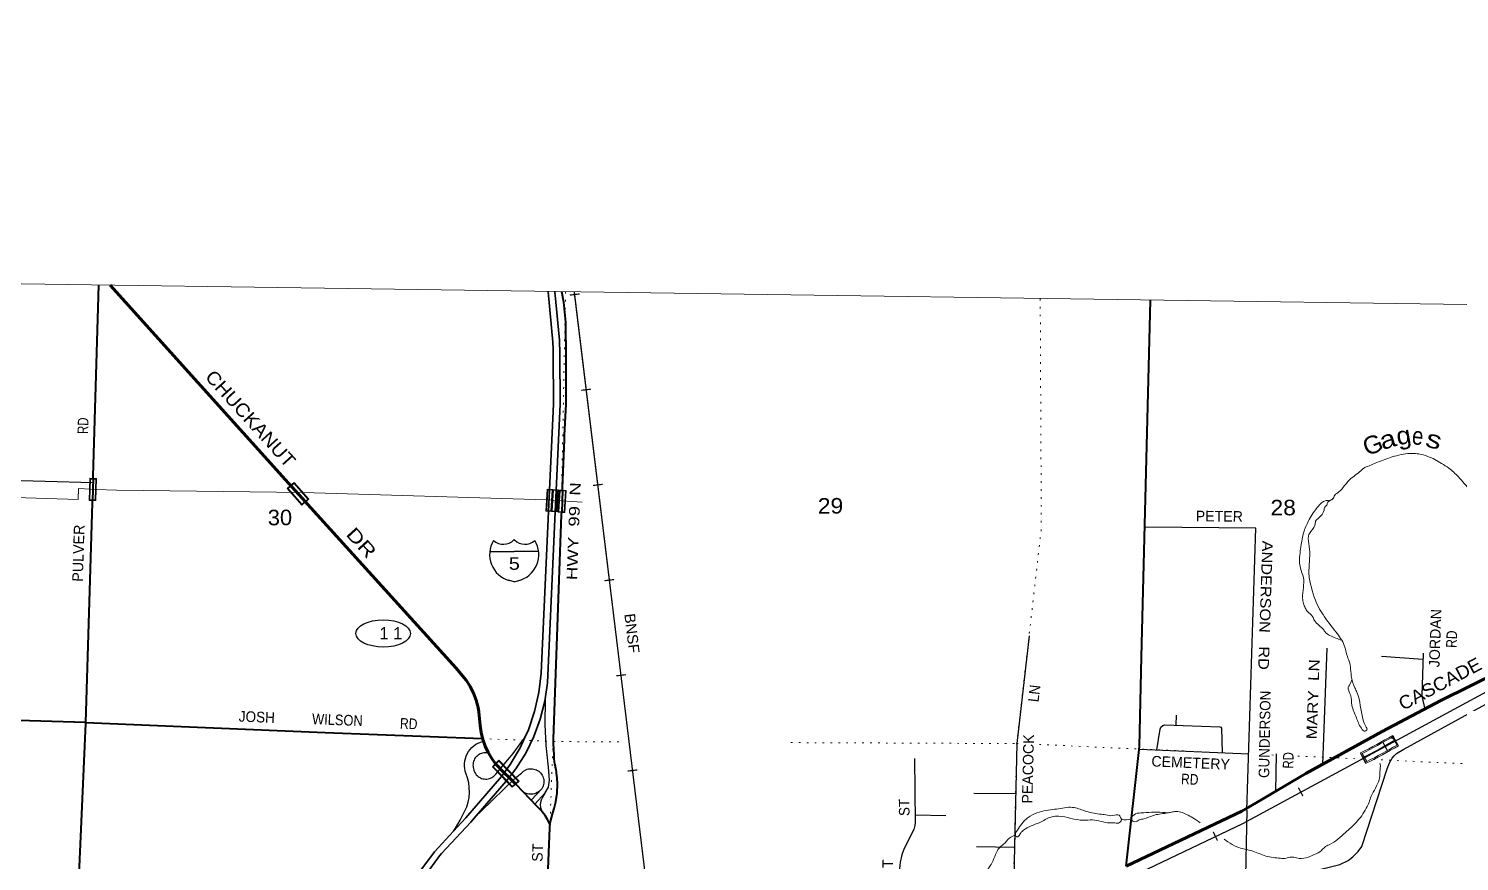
# Model space of a CAD drawing. Header units: feet. Extents: x -493433 to -244333, y 184684 to 373072.
# Drawn here: x -332280 to -316036, y 363370 to 372822 of the extents above; entities that cross this region are included whole.
import ezdxf
from ezdxf.enums import TextEntityAlignment as Align

# ---------------------------------------------------------------- set-up
doc = ezdxf.new("R2010")
doc.units = ezdxf.units.FT
doc.header["$LTSCALE"] = 60
doc.header["$PDMODE"] = 32
doc.header["$PDSIZE"] = 30
doc.linetypes.add('DOTTED', pattern=[1.5, 0.3, -1.2])
for name, color, linetype, lineweight in [('15', 7, 'Continuous', 25), ('17', 7, 'Continuous', 25), ('18', 7, 'Continuous', 35), ('19', 7, 'Continuous', 25), ('23', 7, 'Continuous', 70), ('26', 7, 'Continuous', 40), ('27', 7, 'Continuous', 13), ('29', 7, 'Continuous', 25), ('30', 7, 'Continuous', 13), ('34', 7, 'Continuous', 13), ('39', 7, 'Continuous', 13), ('4', 7, 'Continuous', 13), ('41', 7, 'Continuous', 13), ('55', 7, 'Continuous', 13), ('59', 7, 'Continuous', 13), ('6', 7, 'DOTTED', 25), ('7', 7, 'DOTTED', 13)]:
    doc.layers.add(name, color=color, linetype=linetype, lineweight=lineweight)

msp = doc.modelspace()

# ---------------------------------------------------------------- linework, layer by layer
at = {"layer": '15'}
for p, q in [((-326769.99, 367019.05), (-326767.09, 367021.96)), ((-326763.92, 367019.58), (-326767.35, 367021.96)), ((-327042.7, 366887.58), (-326766.29, 366887.58)), ((-326766.29, 366542), (-326830.18, 366559.96)), ((-326766.82, 366541.74), (-326703.19, 366560.48))]:
    msp.add_line(p, q, dxfattribs=at)
msp.add_lwpolyline([(-326490.93, 366887.58), (-326766.82, 366887.58), (-326766.29, 366887.58)], dxfattribs=at)
for centre, radius, start, end in [((-326740.07, 366852.48), 306.13, 148.44436, 254.43378), ((-326888.67, 367135.08), 165.66, 227.34293, 315.81167), ((-326644.98, 367135.09), 165.66, 224.18936, 312.69401), ((-326793.58, 366852.48), 306.13, 283.08091, 31.62475)]:
    msp.add_arc(centre, radius, start, end, dxfattribs=at)
at = {"layer": '17'}
msp.add_ellipse((-328253.78, 365956.64), major_axis=(-309.24, 1), ratio=0.500121, dxfattribs=at)
at = {"layer": '18'}
for p, q in [((-327196.88, 363885.15), (-326856.53, 364280.38)), ((-326856.53, 364280.38), (-326825.03, 364320.71)), ((-326856.53, 364280.38), (-326855.8, 364281.23))]:
    msp.add_line(p, q, dxfattribs=at)
for points in [[(-326825.03, 364320.71), (-326747.27, 364420.28), (-326635.56, 364598.06), (-326543.04, 364786.53), (-326470.73, 364983.65), (-326419.42, 365187.24), (-326389.67, 365395.08), (-326300.13, 367338.28), (-326243.88, 368559.03), (-326247.08, 369130.47), (-326247.22, 369155.48), (-326248.27, 369180.47), (-326250.65, 369237.4), (-326251.7, 369262.39), (-326254.08, 369287.4), (-326304.58, 369834.86)], [(-326648.18, 364770.03), (-326606.2, 364861.2), (-326535, 365071.3), (-326486.15, 365287.69), (-326460.19, 365508), (-326375.8, 367339.56), (-326319.55, 368560.56), (-326322.75, 369132.34), (-326322.89, 369157.58), (-326324.05, 369182.34), (-326327.87, 369264.23), (-326380.37, 369835.97)], [(-326879.85, 364376), (-326812.3, 364468.99), (-326698.97, 364659.7), (-326648.18, 364770.03)], [(-327457.53, 363711.26), (-327314.36, 363864.67), (-326911.16, 364332.89), (-326879.85, 364376)], [(-328067.3, 359345.89), (-328068.59, 359412.77), (-328105.15, 361138.12), (-328121.78, 361657.9), (-328112.68, 362092.36), (-328111.83, 362112.7), (-328088.28, 362350.41), (-328040.02, 362584.35), (-327967.57, 362811.97), (-327871.72, 363030.76), (-327753.53, 363238.34), (-327632.23, 363407.42), (-327614.32, 363432.39), (-327590.96, 363457.42), (-327258.02, 363814.15), (-327196.88, 363885.15)], [(-328142.78, 359310.09), (-328180.78, 361136.11), (-328197.46, 361657.49), (-328188.59, 362080.81), (-328185.41, 362163.21), (-328159.37, 362401.06), (-328108.6, 362634.89), (-328033.68, 362862.13), (-327935.41, 363080.3), (-327814.88, 363287), (-327673.4, 363479.96), (-327457.53, 363711.26)]]:
    msp.add_lwpolyline(points, dxfattribs=at)
at = {"layer": '19'}
msp.add_line((-326454.43, 364192.73), (-326574.93, 364063.68), dxfattribs=at)
for points in [[(-326530.69, 364017.85), (-326415.69, 364146.38), (-326378.85, 364210.85), (-326366.57, 364290.68), (-326375.78, 364438.04), (-326403.41, 364686.72), (-326415.69, 364923.12), (-326412.2, 365215.87)], [(-327457.53, 363711.26), (-327434.68, 363748.19), (-327378.48, 363839.02), (-327307.62, 363983.04), (-327305.87, 363987.85), (-327289.9, 364041.31), (-327279.61, 364096.15), (-327275.11, 364151.77), (-327276.44, 364207.54), (-327283.6, 364262.88), (-327296.5, 364317.16), (-327315, 364369.8), (-327322.26, 364393.54), (-327328.06, 364422.18), (-327330.84, 364451.27), (-327330.56, 364480.49), (-327327.23, 364509.52), (-327320.88, 364538.05), (-327311.58, 364565.75), (-327299.44, 364592.33), (-327284.59, 364617.49), (-327267.19, 364640.97), (-327247.43, 364662.5), (-327225.52, 364681.84), (-327201.72, 364698.79), (-327176.28, 364713.16), (-327149.47, 364724.78), (-327116.52, 364735.75)], [(-327055.63, 364594.94), (-327067.27, 364598.04), (-327081.59, 364600.33), (-327096.07, 364601.11), (-327110.55, 364600.37), (-327124.87, 364598.12), (-327138.88, 364594.38), (-327152.43, 364589.21), (-327165.35, 364582.64), (-327177.52, 364574.76), (-327188.8, 364565.65), (-327199.07, 364555.41), (-327208.21, 364544.15), (-327216.12, 364532), (-327222.72, 364519.09), (-327227.93, 364505.56), (-327231.7, 364491.56), (-327233.99, 364477.25), (-327234.77, 364462.77), (-327234.03, 364448.29), (-327231.78, 364433.97), (-327229.98, 364420.91), (-327226.5, 364406.34), (-327221.51, 364392.22), (-327215.07, 364378.7), (-327207.26, 364365.92), (-327198.15, 364354.03), (-327187.85, 364343.16), (-327176.47, 364333.43), (-327164.13, 364324.94), (-327150.98, 364317.78), (-327137.15, 364312.04), (-327122.79, 364307.77), (-327108.07, 364305.03), (-327093.14, 364303.85), (-327078.17, 364304.23), (-327063.32, 364306.17), (-327048.75, 364309.66), (-327034.63, 364314.64), (-327021.11, 364321.08), (-327008.33, 364328.9), (-326996.44, 364338), (-326985.57, 364348.3), (-326975.92, 364359.75), (-326957.47, 364383.7), (-326820.65, 364544.7), (-326798.34, 364569.77), (-326779.64, 364594.7), (-326667.03, 364744.89), (-326648.18, 364770.03)], [(-327196.88, 363885.15), (-327146.88, 363934.16), (-326746.88, 364320.04), (-326685.61, 364372.7), (-326660.64, 364394.15), (-326635.61, 364408.4), (-326633.95, 364409.23), (-326619.59, 364414.58), (-326604.74, 364418.41), (-326589.58, 364420.66), (-326574.27, 364421.32), (-326558.97, 364420.37), (-326543.85, 364417.83), (-326529.08, 364413.72), (-326514.82, 364408.09), (-326501.23, 364401), (-326488.46, 364392.53), (-326476.64, 364382.77), (-326465.9, 364371.82), (-326456.37, 364359.82), (-326448.15, 364346.88), (-326441.32, 364333.16), (-326435.96, 364318.8), (-326432.14, 364303.95), (-326429.88, 364288.79), (-326429.23, 364273.48), (-326430.18, 364258.18), (-326432.72, 364243.06), (-326436.83, 364228.29), (-326440.99, 364217.75), (-326454.43, 364192.73), (-326478.67, 364167.75), (-326490.06, 364159.05), (-326504.07, 364150.5), (-326518.89, 364143.46), (-326534.37, 364138.01), (-326550.34, 364134.21), (-326566.61, 364132.09), (-326583.02, 364131.69), (-326599.38, 364133.01), (-326615.51, 364136.03), (-326631.24, 364140.72), (-326646.39, 364147.03), (-326662.27, 364154.15)], [(-326415.69, 364146.38), (-326446.56, 364093.91), (-326459.76, 364066.18), (-326467.03, 364039.78), (-326470.99, 364012.05), (-326467.03, 363982.35), (-326453.64, 363938.04)]]:
    msp.add_lwpolyline(points, dxfattribs=at)
at = {"layer": '23'}
for points in [[(-327116.52, 364735.75), (-327122.65, 364753.19), (-327141.26, 364831.5), (-327151.58, 364911.33), (-327168.34, 365065.41), (-327177.02, 365116.87), (-327198.26, 365199.54), (-327228.02, 365279.53), (-327265.98, 365355.98), (-327295.85, 365403.03), (-327311.7, 365428), (-327332.98, 365453.03), (-327426.11, 365562.58), (-329111.94, 367424.27), (-329135.43, 367450.21), (-329328.46, 367663.47), (-331355.13, 369909.6)], [(-319818.07, 363315.52), (-318504.03, 363940.91), (-318341.87, 364032.87), (-317778.24, 364368.9), (-316910.78, 364844.52), (-316246.08, 365196.1), (-315587.61, 365519.43), (-312872.53, 366979.74)], [(-327055.63, 364594.94), (-327061.47, 364604.52), (-327095.95, 364677.25), (-327116.52, 364735.75)], [(-326879.85, 364376), (-326978.94, 364475.96), (-327019.57, 364535.79), (-327055.63, 364594.94)], [(-326749.56, 364244.58), (-326825.03, 364320.71), (-326879.85, 364376)]]:
    msp.add_lwpolyline(points, dxfattribs=at)
at = {"layer": '26'}
for p, q in [((-331547.17, 367717.36), (-331554.71, 367465.28)), ((-326218.08, 367583.29), (-326227.27, 367331.23)), ((-326662.27, 364154.15), (-326749.56, 364244.58)), ((-326326.88, 363922.37), (-326314.39, 363968.54))]:
    msp.add_line(p, q, dxfattribs=at)
for points in [[(-331547.17, 367717.36), (-331546.43, 367742.14), (-331481.9, 369911.49)], [(-326218.08, 367583.29), (-326217.12, 367609.33), (-326197.02, 368158.76), (-326196.09, 368184.01), (-326194.89, 368208.76), (-326177.82, 368560.17), (-326175.92, 369087.9), (-326180.28, 369490.92), (-326203.17, 369715.97), (-326225.28, 369833.7)], [(-319818.07, 363315.52), (-319668.01, 364672.59), (-319645.35, 365692.56), (-319542.86, 369736.6)], [(-331629.97, 364945.24), (-331555.53, 367437.8), (-331554.71, 367465.28)], [(-326314.42, 363968.55), (-326295.61, 364044.61), (-326280.66, 364143.99), (-326276.18, 364244.4), (-326280.71, 364319.71), (-326282.21, 364344.57), (-326285.58, 364369.71), (-326288.02, 364387.85), (-326291.42, 364413.2), (-326296.12, 364437.85), (-326298.82, 364452), (-326303.53, 364476.68), (-326307.44, 364502), (-326312.19, 364532.8), (-326314.78, 364574.97), (-326320.78, 364706.79), (-326321.87, 364730.67), (-326320.92, 364756.79), (-326228.19, 367305.83), (-326227.27, 367331.23)], [(-331626.2, 364945.13), (-331629.97, 364945.24), (-336370.02, 365085.05)], [(-331755.89, 359662.22), (-331752.56, 359687.22), (-331753.61, 362145.47), (-331753.61, 362148.12), (-331751.51, 362195.47), (-331630.33, 364933.03), (-331629.97, 364945.24)], [(-327130.33, 364761.29), (-328913.1, 364830.61), (-331629.05, 364942.12)], [(-326362.47, 363792.38), (-326365.57, 363799.86), (-326388.55, 363847), (-326416.32, 363891.48), (-326448.6, 363932.81), (-326460.88, 363945.54), (-326485.02, 363970.54), (-326509.15, 363995.54), (-326662.27, 364154.15)], [(-326442.3, 361758.67), (-326441.3, 361784.78), (-326362.83, 363749.65), (-326358.65, 363807.56), (-326326.92, 363922.38)]]:
    msp.add_lwpolyline(points, dxfattribs=at)
at = {"layer": '26', "lineweight": 13}
for points in [[(-331554.71, 367465.28), (-331591.71, 367466.21), (-331585.41, 367718.32), (-331547.17, 367717.36)], [(-331554.51, 367473.28), (-331583.51, 367474.01), (-331577.61, 367710.12), (-331547.37, 367709.36)], [(-331554.71, 367465.28), (-331516.07, 367464.31), (-331509.78, 367716.42), (-331547.17, 367717.36)], [(-331547.37, 367709.36), (-331517.98, 367708.62), (-331523.87, 367472.51), (-331554.51, 367473.28)], [(-326227.27, 367331.23), (-326266.55, 367333.32), (-326253.17, 367585.15), (-326218.08, 367583.29)], [(-326226.84, 367339.22), (-326258.14, 367340.88), (-326245.61, 367576.74), (-326218.5, 367575.3)], [(-326227.27, 367331.23), (-326190.99, 367329.3), (-326177.61, 367581.14), (-326218.08, 367583.29)], [(-326218.5, 367575.3), (-326186.02, 367573.58), (-326198.55, 367337.71), (-326226.85, 367339.22), (-326226.84, 367339.22)]]:
    msp.add_lwpolyline(points, dxfattribs=at)
at = {"layer": '29'}
for p, q in [((-331548.69, 367666.13), (-336329.03, 367794.63)), ((-317542.33, 365788.13), (-317589.65, 364472.3)), ((-316920.27, 365699.07), (-316449.24, 365666.4)), ((-319250, 364914.55), (-319245.71, 365028.48)), ((-319668.65, 364643.89), (-318429.22, 364591.74)), ((-318115.83, 364591.48), (-318123.55, 364163.03)), ((-321074.25, 364137.16), (-321549.66, 364139.42)), ((-322212.4, 363897.79), (-321866.36, 363891.56)), ((-318448.98, 363949.76), (-318483.2, 362144.61)), ((-321087.01, 363526.94), (-321518.75, 363536.34))]:
    msp.add_line(p, q, dxfattribs=at)
for points in [[(-318448.98, 363949.76), (-318347.91, 367150.2), (-319608.08, 367163)], [(-320919.78, 365931.25), (-321060.88, 364707.9), (-321105.45, 362693.59)], [(-318465.67, 363069.09), (-317393.32, 363335.82), (-317299.21, 363377.93), (-317243.89, 363420.51), (-317184.32, 363480.11), (-317142.37, 363539.39), (-316856.03, 364420.79), (-316831.12, 364486.95), (-316800.84, 364540.33), (-316775.8, 364567.84), (-316748.14, 364593.38), (-316665.27, 364641.88), (-314688.53, 365731.14), (-314622.57, 365752.43), (-314545.89, 365760.32), (-311648.11, 365831.6)], [(-316446.95, 365732.3), (-316463.97, 365243.33), (-316429.91, 365098.87)], [(-319470.82, 364636.38), (-319433.95, 364872.01), (-319424.44, 364893.71), (-319403.04, 364912.6), (-319381.46, 364918.89), (-318753.83, 364898.16), (-318744.17, 364893.27), (-318736.44, 364883.61), (-318728.64, 364603)], [(-322221.49, 364536.24), (-322214.33, 363812.74), (-322218.32, 363776.95), (-322227.86, 363733.49), (-322343.46, 363510.02), (-322365.04, 363443.55), (-322384.36, 363360.44), (-322394.02, 363286.99), (-322398.4, 363221.31), (-322420.59, 362071.13)]]:
    msp.add_lwpolyline(points, dxfattribs=at)
at = {"layer": '34'}
for p, q in [((-316795.24, 364780.71), (-316744.13, 364688.84)), ((-316727.04, 364682.71), (-316791.06, 364797.78)), ((-317102.82, 364480.63), (-317159.96, 364599.26)), ((-317093.12, 364484.32), (-317157.66, 364600.32)), ((-317087.75, 364502.57), (-317138.98, 364594.66))]:
    msp.add_line(p, q, dxfattribs=at)
at = {"layer": '34', "lineweight": 25}
for points in [[(-326085.5, 369830.73), (-324018.58, 352850.1), (-323862.4, 351386.35), (-323865.95, 350777.85), (-323947.98, 350056.22), (-324052.09, 349404), (-324218.82, 348492.94), (-324314.53, 348079.6), (-324450.02, 347687.13), (-324611.42, 347364.16), (-325914.75, 345293.77), (-326980.49, 343689.28), (-327097.43, 343462.6), (-327252.9, 343077.03), (-327334.19, 342815.86), (-327384.11, 342548.99), (-327388.03, 342425.18), (-327379.83, 342313.5), (-327362.36, 342242.51), (-327299.6, 342077.67)], [(-327995.25, 359294.68), (-325243.76, 360607.69), (-324402.88, 360981.31), (-318494.44, 363800.52), (-307826.8, 369570.86)]]:
    msp.add_lwpolyline(points, dxfattribs=at)
at = {"layer": '34'}
for points in [[(-326084.55, 369824.44), (-323911.63, 351972.18), (-323871.95, 351554.2)], [(-307854.27, 369560.2), (-318494.89, 363801.43), (-324403.29, 360982.23)]]:
    msp.add_lwpolyline(points, dxfattribs=at)
for centre, radius, start, end in [((-323331.24, 376445.32), 13357.29, 297.52841, 299.31342), ((-323331.24, 376445.32), 13370.95, 297.58817, 299.26311), ((-318842.73, 368150.69), 3985.73, 295.38903, 301.42243), ((-319677.07, 369689.2), 5810.98, 296.40201, 300.50636), ((-319677.07, 369689.2), 5797.04, 296.52981, 300.39364)]:
    msp.add_arc(centre, radius, start, end, dxfattribs=at)
msp.add_point((-316795.24, 364780.71), dxfattribs=at)
at = {"layer": '39'}
for p, q in [((-329162.78, 367555.09), (-326405.05, 367473.81)), ((-326405.05, 367473.81), (-325993.9, 367446.22)), ((-321086.39, 363660.3), (-321077.5, 363664.79)), ((-318663.92, 363590.3), (-318706.98, 363623.05))]:
    msp.add_line(p, q, dxfattribs=at)
for points in [[(-336235.76, 367620.69), (-331716.13, 367475.99), (-331713.16, 367600.86), (-331511.07, 367592.62)], [(-331511.07, 367592.62), (-331283.21, 367583.34), (-329162.78, 367555.09)]]:
    msp.add_lwpolyline(points, dxfattribs=at)
for points in [[(-315608.81, 367380.1), (-315633.33, 367400.86), (-315776.16, 367480.53), (-315808.29, 367504.97), (-315910.73, 367586.42), (-316047.02, 367734.75), (-316155.39, 367832.4), (-316237.81, 367887.46), (-316394.77, 367967.21), (-316497.57, 367994.11), (-316568.2, 368000.6), (-316774.39, 367967.5), (-317061.86, 367860.14), (-317122.64, 367830.2), (-317153.11, 367804.11), (-317283.06, 367699.83), (-317427.47, 367547.14), (-317441.66, 367537.13), (-317470.26, 367488.8), (-317537.29, 367430.61), (-317539.43, 367414.46), (-317555.67, 367400.42), (-317572.11, 367358.08), (-317633.31, 367267.53), (-317667.88, 367231.37), (-317676.28, 367184.95), (-317737.49, 367092.37), (-317747.78, 367064.15), (-317740.49, 366946.9), (-317744.38, 366672.13), (-317740.9, 366591.29), (-317725.25, 366516.43), (-317622.18, 366232.92), (-317594.22, 366188.3), (-317584.24, 366172.08), (-317438.17, 365975.19), (-317342.3, 365821.05), (-317306.8, 365695.56), (-317286.98, 365640.88), (-317259.97, 365456.85), (-317222.4, 365339.42), (-317198.52, 365288.77), (-317131.92, 364987.3), (-317094.18, 364894.13), (-317081.39, 364872.88)], [(-317472.24, 367489.01), (-317472.28, 367488.81), (-317549.18, 367465.03), (-317638.47, 367398.9), (-317681.25, 367344.6), (-317771.16, 367187.54), (-317818.57, 367046.39), (-317831.24, 366965.64), (-317850.73, 366771.78), (-317841.14, 366696.96), (-317807.52, 366593.71), (-317815.19, 366357.35), (-317805.49, 366298.7), (-317785.66, 366246.04), (-317759.68, 366205.47), (-317703.53, 366148.55), (-317681.62, 366103.97), (-317575.33, 365996.23), (-317563.34, 365977.98), (-317505.09, 365933.17), (-317374, 365880.14)], [(-317262.26, 365416.46), (-317254.97, 365430.92), (-317276.61, 365384.21), (-317299.12, 365341.92), (-317273.42, 365260.93), (-317256.06, 365141.62), (-317204.53, 364999.87), (-317148.8, 364880.31), (-317105.36, 364848.38), (-317082.02, 364871.92)], [(-316937.32, 364486.1), (-316933.52, 364470.86), (-316938.11, 364390.07), (-316938.17, 364379.96), (-316946.82, 364297.17), (-317036.94, 364109.81), (-317061.64, 364041.26), (-317092.37, 363974.77), (-317208.6, 363809.79), (-317328.5, 363697.37), (-317513.19, 363559.07), (-317567.91, 363529.1), (-317600.44, 363494.94), (-317683.56, 363446.96), (-317748.37, 363419.07), (-317855.49, 363403.55), (-317915.98, 363416.04), (-317976.56, 363414.38), (-318002.88, 363406.46), (-318067.5, 363404.83), (-318232.9, 363430.08), (-318381.95, 363485.54), (-318563.33, 363535.14), (-318663.92, 363590.3)], [(-319760.56, 363855.56), (-319879.67, 363860.33), (-319897.62, 363892.77), (-319974.38, 363889.18), (-320049.02, 363897.73), (-320121.66, 363906.25), (-320291.02, 363943.64), (-320428.05, 363982.85), (-320609.92, 363963.75), (-320698.84, 363952.16), (-320907.28, 363884.72), (-320955.97, 363850.67), (-321019.05, 363778.31), (-321066, 363703.83), (-321076.34, 363669.54), (-321060.33, 363647.23), (-321009.5, 363699.45), (-321001.36, 363707.49), (-320962.79, 363737.56), (-320784.55, 363819.33), (-320658.97, 363877.16), (-320588.25, 363882.8), (-320303.87, 363836.63), (-320200.86, 363840.05), (-320007.24, 363806.54), (-319948.69, 363806.2), (-319894.14, 363809.91), (-319869.61, 363854.21), (-319869.6, 363854.3)], [(-319352.86, 363919.59), (-319402.69, 363926.14), (-319531.9, 363926.92), (-319651.09, 363919.57), (-319727.96, 363899.82), (-319738.12, 363889.78), (-319750.31, 363879.75), (-319744.61, 363827.18), (-319694.13, 363826.88), (-319671.82, 363840.89), (-319619.24, 363852.69), (-319513.99, 363890.44), (-319364.38, 363917.83), (-319339.74, 363922.46), (-319317.88, 363925.62)], [(-318978.49, 363805.91), (-319063.87, 363865.49), (-319132.27, 363902.28), (-319269.36, 363935.44), (-319317.88, 363925.62)], [(-321083.19, 363666.16), (-321141.17, 363637.61), (-321210.32, 363563.27), (-321254.97, 363529.19), (-321279.45, 363492.97), (-321365.47, 363313.66), (-321414.4, 363245.26), (-321449.34, 363154.54), (-321456.82, 362944.45), (-321433.89, 362752.37), (-321418.44, 362687.06)]]:
    msp.add_spline(points, degree=3, dxfattribs=at)
at = {"layer": '4'}
msp.add_lwpolyline([(-489136.84, 372822.34), (-458570.27, 372170.54), (-428002.84, 371560.78), (-397434.59, 370993.07), (-366865.58, 370467.41), (-336295.9, 369983.8), (-305725.57, 369542.24), (-275154.66, 369142.74), (-244583.22, 368785.28), (-246606.46, 184933.95), (-277430.78, 185294.37), (-308254.58, 185697.19), (-339077.78, 186142.4), (-369900.35, 186630.01), (-400722.22, 187160.02), (-431543.33, 187732.42), (-462363.63, 188347.22), (-493183.05, 189004.41)], close=True, dxfattribs=at)
msp.add_lwpolyline([(-489136.84, 372822.34), (-458570.27, 372170.54), (-428002.84, 371560.78), (-397434.59, 370993.07), (-366865.58, 370467.41), (-336295.9, 369983.8), (-305725.57, 369542.24), (-275154.66, 369142.74), (-244583.22, 368785.28), (-246606.46, 184933.95), (-277430.78, 185294.37), (-308254.58, 185697.19), (-339077.78, 186142.4), (-369900.35, 186630.01), (-400722.22, 187160.02), (-431543.33, 187732.42), (-462363.63, 188347.22), (-493183.05, 189004.41)], close=True, dxfattribs=at)
at = {"layer": '55'}
for p, q in [((-326406.14, 367344.24), (-326390.85, 367595.97)), ((-326326.95, 367592.09), (-326342.79, 367340.39)), ((-326264.99, 367588.33), (-326280.28, 367336.59))]:
    msp.add_line(p, q, dxfattribs=at)
for points in [[(-326390.85, 367595.97), (-326326.95, 367592.09), (-326264.99, 367588.33)], [(-326280.28, 367336.59), (-326342.79, 367340.39), (-326406.14, 367344.24)]]:
    msp.add_lwpolyline(points, dxfattribs=at)
for points in [[(-326335.43, 367584.59), (-326383.34, 367587.5), (-326397.66, 367351.73), (-326350.27, 367348.85)], [(-326319.46, 367583.62), (-326273.45, 367580.83), (-326287.77, 367345.06), (-326334.3, 367347.88)]]:
    msp.add_lwpolyline(points, close=True, dxfattribs=at)
at = {"layer": '59'}
msp.add_line((-326941.5, 364519.02), (-326709.5, 364281.27), dxfattribs=at)
for points in [[(-329179.31, 367411.81), (-329345.4, 367601.58), (-329304.74, 367637.16), (-329265.69, 367671.34), (-329099.6, 367481.57), (-329135.43, 367450.21)], [(-329110.89, 367482.32), (-329266.44, 367660.05), (-329299.47, 367631.14), (-329334.11, 367600.83), (-329178.56, 367423.1), (-329140.7, 367456.23)]]:
    msp.add_lwpolyline(points, close=True, dxfattribs=at)
for points in [[(-327014.87, 364442.64), (-326979.94, 364479.01), (-326941.5, 364519.02)], [(-327014.87, 364442.64), (-326910.72, 364335.92), (-326856.53, 364280.38), (-326826.19, 364249.29), (-326788.29, 364210.46)], [(-326820.46, 364254.88), (-326850.8, 364285.97), (-326904.99, 364341.51), (-327003.73, 364442.69), (-326974.17, 364473.47)], [(-326974.17, 364473.47), (-326941.46, 364507.52), (-326721.05, 364281.65), (-326756.12, 364250.13), (-326787.93, 364221.54), (-326820.47, 364254.88)], [(-326709.5, 364281.27), (-326750.77, 364244.18), (-326788.29, 364210.46)]]:
    msp.add_lwpolyline(points, dxfattribs=at)
at = {"layer": '6'}
for p, q in [((-331549.38, 367716.32), (-331481.89, 369911.49)), ((-331633.53, 364947.67), (-331557.05, 367463.76)), ((-331752.5, 362169.37), (-331632.34, 364932.09))]:
    msp.add_line(p, q, dxfattribs=at)
at = {"layer": '7'}
for p, q in [((-326183.88, 369833.09), (-326227.87, 367576.36)), ((-320794.44, 369754.65), (-320782.41, 367147.59)), ((-326234.94, 367329.02), (-326327.01, 364757.88)), ((-320783.47, 367136.45), (-321060.82, 364716.98)), ((-326324.77, 364740.58), (-326524, 359495.66)), ((-326318.56, 364729.59), (-325521.14, 364726.15)), ((-323625.07, 364717.96), (-321072.46, 364706.89)), ((-321060.88, 364707.9), (-321185.16, 359401.46)), ((-321067.3, 364704.01), (-321060.88, 364707.9)), ((-321060.88, 364707.9), (-321044.92, 364707.18)), ((-320804.11, 364696.35), (-318386.78, 364587.62)), ((-318166.14, 364577.69), (-318088.61, 364574.21)), ((-317868.75, 364564.32), (-317127.82, 364530.99)), ((-317012.3, 364525.8), (-315602.65, 364462.36))]:
    msp.add_line(p, q, dxfattribs=at)
msp.add_lwpolyline([(-336370.02, 365085.05), (-331630.15, 364943.61), (-326330.81, 364730.64)], dxfattribs=at)

# ---------------------------------------------------------------- texts
at = {"layer": '15', "width": 1.2}
msp.add_text(' 5 ', height=140, dxfattribs=at).set_placement((-326764.98, 366679.47), align=Align.CENTER)
at = {"layer": '17'}
for s, rotation, width, p in [('CHUCKANUT', 312.163, 1.1, (-330284.97, 368861.52)), ('DR', 312.162, 1.3, (-328685.35, 367076.45)), ('CASCADE', 27.876, 1.05, (-316675.25, 365078.12))]:
    msp.add_text(s, height=151.3, rotation=rotation, dxfattribs=dict(at, width=width)).set_placement(p)
msp.add_text('1 1', height=140, dxfattribs=at).set_placement((-328166.37, 365888.33), align=Align.CENTER)
at = {"layer": '27'}
for s, height, rotation, width, p in [('RD', 121.1, 88.259, 0.8, (-331604.34, 368219.55)), ('HWY  99  N', 121, 87.825, 1.3, (-326052.85, 366560.42)), ('JOSH', 121, 357.699, 0.95, (-329895.6, 364957.02)), ('WILSON', 121, 357.699, 0.9, (-329063.11, 364927.66)), ('RD', 121, 357.698, 0.85, (-328065.7, 364876.51))]:
    msp.add_text(s, height=height, rotation=rotation, dxfattribs=dict(at, width=width)).set_placement(p)
for s, height, rotation, p in [('PULVER', 121.1, 88.259, (-331663.74, 366542.41)), ('ST', 121, 87.825, (-326445.42, 363362.84))]:
    msp.add_text(s, height=height, rotation=rotation, dxfattribs=at).set_placement(p)
at = {"layer": '30'}
for s, rotation, p in [('PETER', 359.418, (-319029.18, 367230.19)), ('JORDAN', 88.006, (-316262.31, 365572)), ('PEACOCK', 88.658, (-320883.3, 364025.16)), ('CEMETERY', 357.591, (-319534.65, 364448.09)), ('SKAGIT', 88.895, (-322476.47, 362803.83))]:
    msp.add_text(s, height=120, rotation=rotation, dxfattribs=at).set_placement(p)
for s, rotation, width, p in [('ANDERSON   RD', 268.191, 1.15, (-318273.68, 367011.48)), ('RD', 88.006, 0.85, (-316067.62, 365791.68)), ('MARY  LN', 87.94, 1.2, (-317655.43, 364753.16)), ('LN', 83.421, 0.95, (-320814.16, 365172.85)), ('GUNDERSON', 88.968, 0.95, (-318195.68, 364315.56)), ('RD', 88.968, 0.8, (-317921.06, 364423.1)), ('RD', 357.591, 0.85, (-319197.42, 364246.45)), ('ST', 90.567, 0.95, (-322278.21, 363884.92))]:
    msp.add_text(s, height=120, rotation=rotation, dxfattribs=dict(at, width=width)).set_placement(p)
at = {"layer": '34'}
for rotation, p in [(276.878, (-326135.11, 369797.41)), (276.878, (-326004.59, 368716.78)), (276.878, (-325872.07, 367636.42)), (276.878, (-325741.55, 366555.81)), (276.878, (-325609.03, 365475.46)), (28.362, (-316852.84, 364625.78)), (276.877, (-325478.52, 364394.87)), (28.362, (-317811.52, 364109.35)), (25.444, (-318782.72, 363604.86))]:
    msp.add_text('I', height=111, rotation=rotation, dxfattribs=at).set_placement(p, align=Align.CENTER)
at = {"layer": '34', "width": 1.05}
msp.add_text('BNSF', height=121.1, rotation=276.94, dxfattribs=at).set_placement((-325516.96, 366176.13))
at = {"layer": '41'}
for s, height, rotation, width, p in [('g', 201.7, 10.676, 1.1, (-316733.2, 368090.79)), ('e', 201.7, 353.308, 0.85, (-316581.87, 368106.98)), ('G', 201.8, 21.666, 1.05, (-317084.62, 367966.85)), ('a', 201.8, 16.587, 1.2, (-316908.71, 368038.74)), ('s', 201.7, 344.495, 1.3, (-316434.43, 368084.83))]:
    msp.add_text(s, height=height, rotation=rotation, dxfattribs=dict(at, width=width)).set_placement(p)
at = {"layer": '7'}
for s, rotation, width, p in [('29', 0.275, 1.1, (-323319.52, 367316.74)), ('28', 0.273, 1.1, (-318180.46, 367296.84)), ('30', 0.278, 1.05, (-329563.63, 367184.27))]:
    msp.add_text(s, height=176.5, rotation=rotation, dxfattribs=dict(at, width=width)).set_placement(p)

doc.saveas('drawing.dxf')
